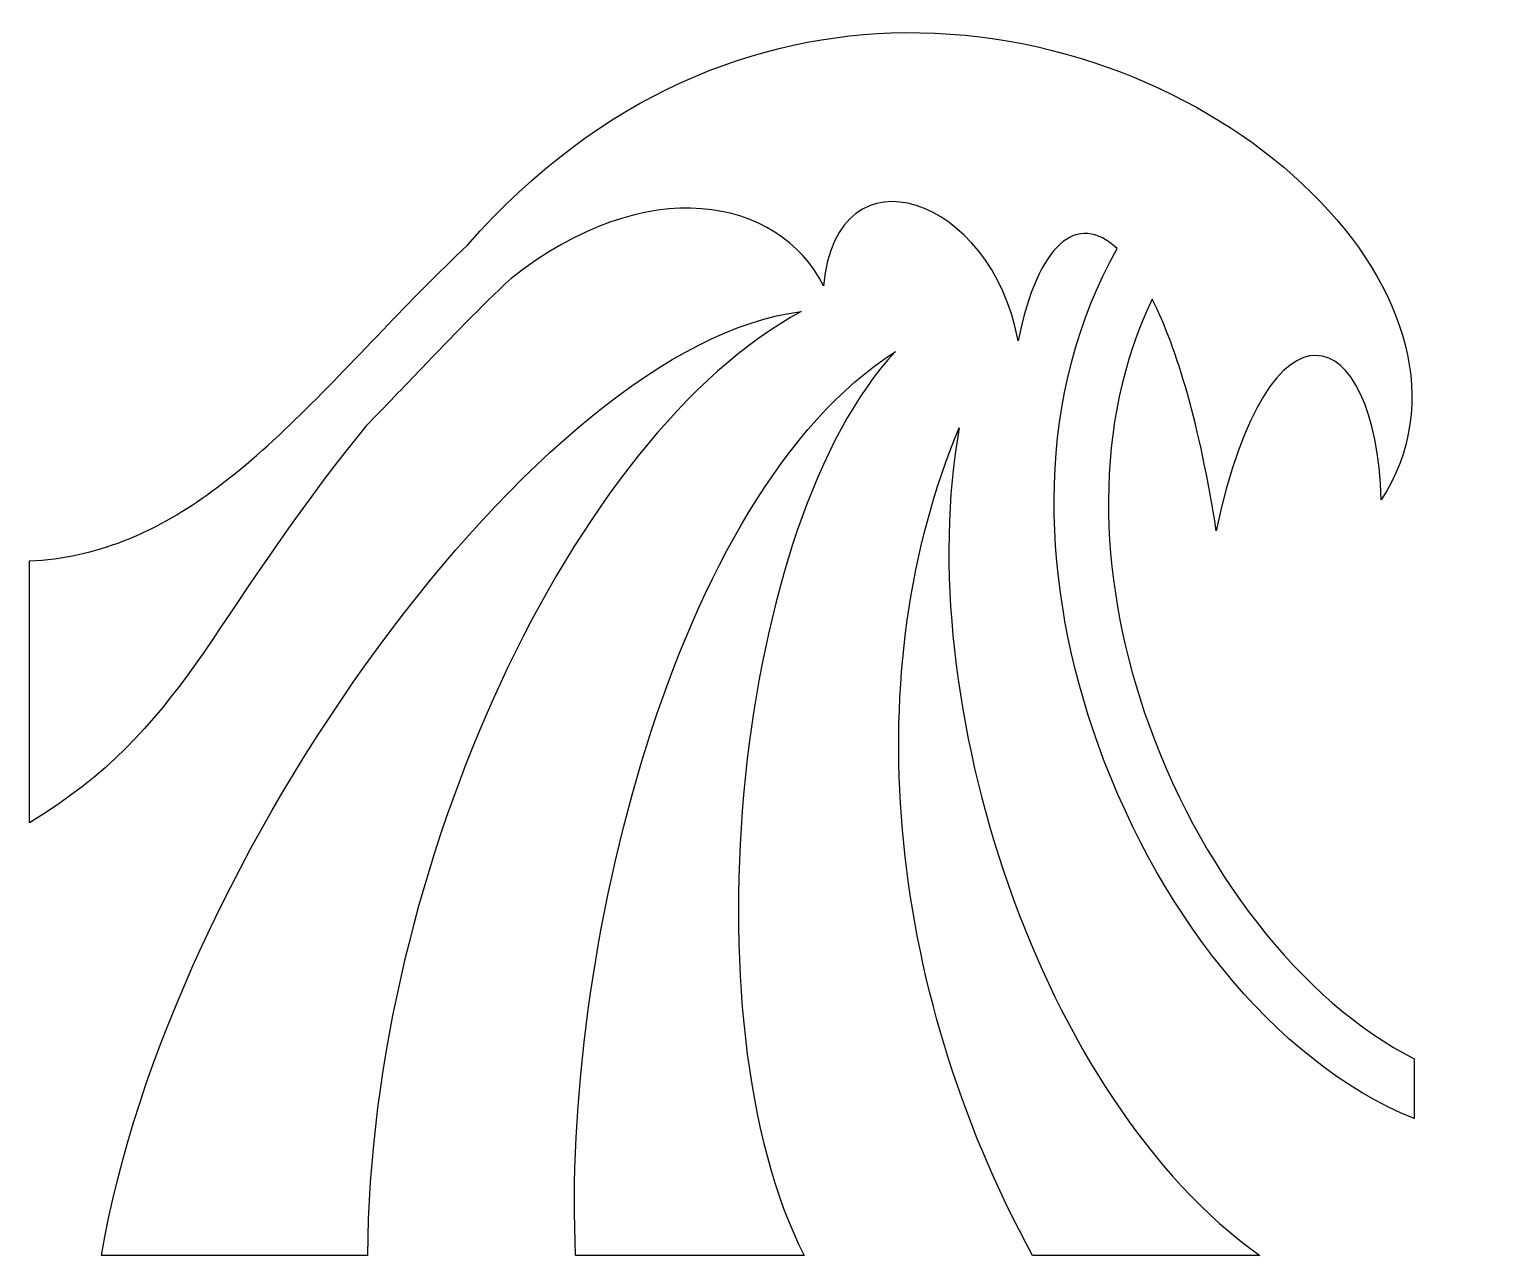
# Model space of a CAD drawing. Header units: centimetres. Extents: x -10 to 11.4, y -10.1 to 7.7.
import ezdxf

# ---------------------------------------------------------------- set-up
doc = ezdxf.new("R2010")
doc.units = ezdxf.units.CM
doc.header["$MEASUREMENT"] = 0
doc.layers.add('Layer 1', color=7, linetype='Continuous')

msp = doc.modelspace()

# ---------------------------------------------------------------- linework, layer by layer
at = {"layer": 'Layer 1'}
for points, knots in [([(2.6737, 7.62582), (0.54245, 7.60516), (-1.72821, 6.74552), (-3.65546, 4.55414), (-3.65546, 4.55414), (-4.08692, 4.14722), (-4.49376, 3.72807), (-4.88622, 3.31807), (-4.88622, 3.31807), (-5.75134, 2.41428), (-6.56004, 1.5522), (-7.42558, 0.93693), (-7.42558, 0.93693), (-8.20501, 0.38276), (-9.01658, 0.02539), (-9.99783, -0.02239), (-9.99783, -0.02239), (-9.99783, -0.02239), (-9.99783, -3.81228), (-9.99783, -3.81228), (-9.99783, -3.81228), (-7.72371, -2.42947), (-7.47053, -0.95194), (-5.12342, 1.93572), (-5.12342, 1.93572), (-4.85439, 2.21082), (-4.58675, 2.49192), (-4.31696, 2.77381), (-4.31696, 2.77381), (-3.89697, 3.21265), (-3.47293, 3.65103), (-3.02818, 4.06655), (-3.02818, 4.06655), (-1.07066, 5.6196), (0.8522, 5.2443), (1.49299, 3.96113), (1.49299, 3.96113), (1.68696, 6.03875), (3.93696, 5.24995), (4.31036, 3.16521), (4.31036, 3.16521), (4.60174, 4.5861), (5.16751, 5.03553), (5.74534, 4.49877), (5.74534, 4.49877), (4.5589, 2.40787), (4.62325, -0.17639), (5.39088, -2.45629), (5.39088, -2.45629), (6.25575, -5.02495), (7.99446, -7.26892), (10.04386, -8.09626), (10.04386, -8.09626), (10.04386, -8.09626), (10.04386, -7.22916), (10.04386, -7.22916), (10.04386, -7.22916), (8.42714, -6.41979), (6.89552, -4.4583), (6.1367, -2.20459), (6.1367, -2.20459), (5.46467, -0.20853), (5.38708, 1.97299), (6.25266, 3.76871), (6.25266, 3.76871), (6.61075, 3.05523), (6.94177, 1.93837), (7.17783, 0.41509), (7.17783, 0.41509), (7.93652, 3.98195), (9.48703, 3.47071), (9.56555, 0.86178), (9.56555, 0.86178), (11.37869, 3.65697), (7.36451, 7.67106), (2.6737, 7.62578), (2.6737, 7.62578), (2.6737, 7.62578), (2.6737, 7.62582), (2.6737, 7.62582)], [0, 0, 0, 0, 0.04761905, 0.04761905, 0.04761905, 0.04761905, 0.0952381, 0.0952381, 0.0952381, 0.0952381, 0.14285714, 0.14285714, 0.14285714, 0.14285714, 0.19047619, 0.19047619, 0.19047619, 0.19047619, 0.23809524, 0.23809524, 0.23809524, 0.23809524, 0.28571429, 0.28571429, 0.28571429, 0.28571429, 0.33333333, 0.33333333, 0.33333333, 0.33333333, 0.38095238, 0.38095238, 0.38095238, 0.38095238, 0.42857143, 0.42857143, 0.42857143, 0.42857143, 0.47619048, 0.47619048, 0.47619048, 0.47619048, 0.52380952, 0.52380952, 0.52380952, 0.52380952, 0.57142857, 0.57142857, 0.57142857, 0.57142857, 0.61904762, 0.61904762, 0.61904762, 0.61904762, 0.66666667, 0.66666667, 0.66666667, 0.66666667, 0.71428571, 0.71428571, 0.71428571, 0.71428571, 0.76190476, 0.76190476, 0.76190476, 0.76190476, 0.80952381, 0.80952381, 0.80952381, 0.80952381, 0.85714286, 0.85714286, 0.85714286, 0.85714286, 0.9047619, 0.9047619, 0.9047619, 0.9047619, 1, 1, 1, 1]), ([(1.17016, 3.58698), (-2.60493, 3.1335), (-8.00525, -4.37063), (-8.95542, -10.07688), (-8.95542, -10.07688), (-8.95542, -10.07688), (-5.1076, -10.07688), (-5.1076, -10.07688), (-5.1076, -10.07688), (-5.06459, -4.42831), (-2.10887, 1.81638), (1.17016, 3.58693), (1.17016, 3.58693), (1.17016, 3.58693), (1.17016, 3.58698), (1.17016, 3.58698)], [0, 0, 0, 0, 0.2, 0.2, 0.2, 0.2, 0.4, 0.4, 0.4, 0.4, 0.6, 0.6, 0.6, 0.6, 1, 1, 1, 1]), ([(2.53666, 3.0097), (-0.70015, 0.94111), (-2.29469, -5.7921), (-2.09389, -10.07683), (-2.09389, -10.07683), (-2.09389, -10.07683), (1.21364, -10.07684), (1.21364, -10.07684), (1.21364, -10.07684), (-0.52423, -6.6722), (0.23505, 0.57757), (2.5367, 3.00978), (2.5367, 3.00978), (2.5367, 3.00978), (2.53666, 3.0097), (2.53666, 3.0097)], [0, 0, 0, 0, 0.2, 0.2, 0.2, 0.2, 0.4, 0.4, 0.4, 0.4, 0.6, 0.6, 0.6, 0.6, 1, 1, 1, 1]), ([(3.45908, 1.90414), (1.99644, -1.56333), (2.37515, -6.15319), (4.51994, -10.07683), (4.51994, -10.07683), (4.51994, -10.07683), (7.80904, -10.07684), (7.80904, -10.07684), (7.80904, -10.07684), (4.62093, -7.8093), (2.74509, -2.04574), (3.45912, 1.90418), (3.45912, 1.90418), (3.45912, 1.90418), (3.45908, 1.90414), (3.45908, 1.90414)], [0, 0, 0, 0, 0.2, 0.2, 0.2, 0.2, 0.4, 0.4, 0.4, 0.4, 0.6, 0.6, 0.6, 0.6, 1, 1, 1, 1])]:
    msp.add_open_spline(points, degree=3, knots=knots, dxfattribs=at)

doc.saveas('drawing.dxf')
